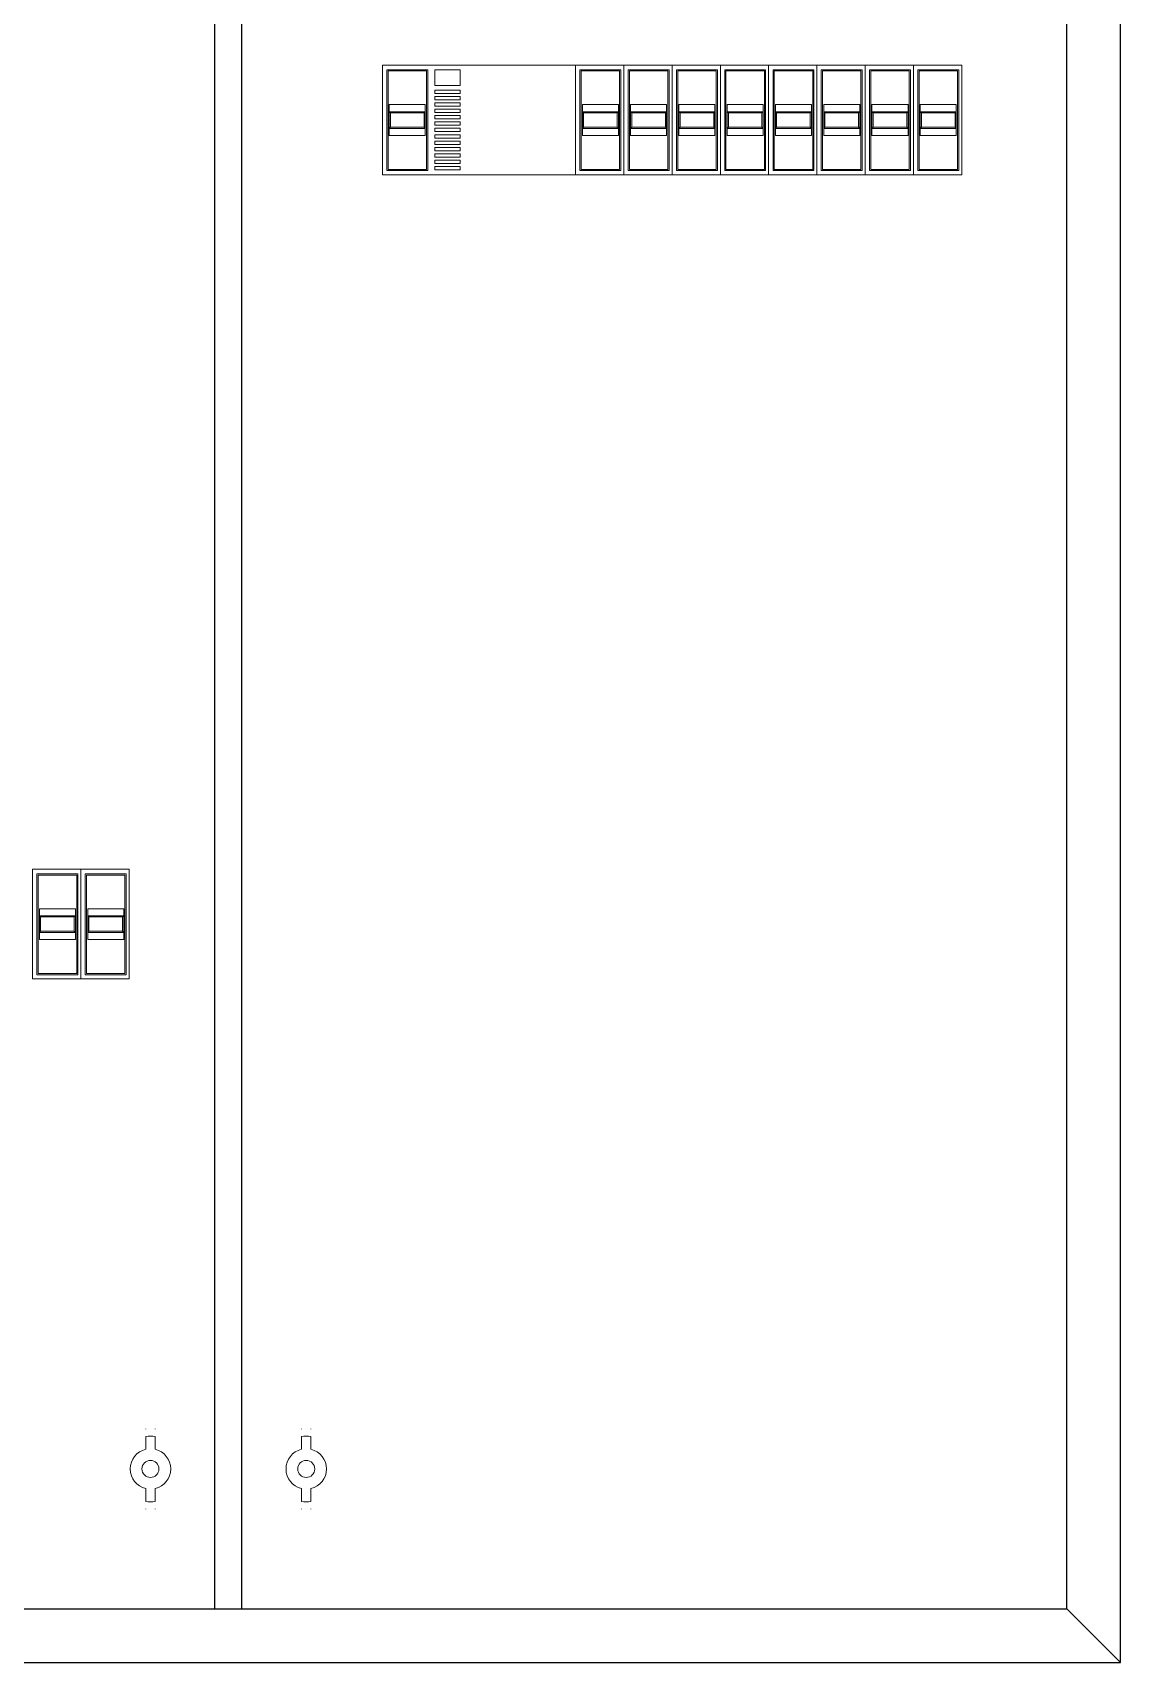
# Model space of a CAD drawing. Header units: millimetres. Extents: x 2046 to 14753, y 2361 to 29276.
# Drawn here: x 10193 to 10233.6, y 4017.1 to 4077.9 of the extents above; entities that cross this region are included whole.
import ezdxf

# ---------------------------------------------------------------- set-up
doc = ezdxf.new("R2010")
doc.units = ezdxf.units.MM
doc.layers.add('MYKUVVET', color=1, linetype='Continuous')

msp = doc.modelspace()

# ---------------------------------------------------------------- linework, layer by layer
at = {"color": 30, "lineweight": 9}
for p, q in [((10206.094, 4076.711, 2.365), (10206.094, 4072.62, 2.365)), ((10213.294, 4076.711, 2.365), (10206.094, 4076.711, 2.365)), ((10213.294, 4072.62, 2.365), (10213.294, 4076.711, 2.365)), ((10227.694, 4076.711, 2.365), (10227.694, 4072.62, 2.365)), ((10206.258, 4076.537, 2.365), (10206.258, 4072.773, 2.365)), ((10207.782, 4076.537, 2.365), (10206.258, 4076.537, 2.365)), ((10206.303, 4076.492, 2.365), (10206.303, 4072.819, 2.365)), ((10207.737, 4076.492, 2.365), (10206.303, 4076.492, 2.365)), ((10207.737, 4072.819, 2.365), (10207.737, 4076.492, 2.365)), ((10207.782, 4072.773, 2.365), (10207.782, 4076.537, 2.365)), ((10208.042, 4076.537, 2.365), (10208.042, 4075.952, 2.365)), ((10208.989, 4076.537, 2.365), (10208.042, 4076.537, 2.365)), ((10208.989, 4075.952, 2.365), (10208.989, 4076.537, 2.365)), ((10213.458, 4076.537, 2.365), (10213.458, 4072.773, 2.365)), ((10214.982, 4076.537, 2.365), (10213.458, 4076.537, 2.365)), ((10213.503, 4076.492, 2.365), (10213.503, 4072.819, 2.365)), ((10214.937, 4076.492, 2.365), (10213.503, 4076.492, 2.365)), ((10214.937, 4072.819, 2.365), (10214.937, 4076.492, 2.365)), ((10214.982, 4072.773, 2.365), (10214.982, 4076.537, 2.365)), ((10215.258, 4076.537, 2.365), (10215.258, 4072.773, 2.365)), ((10216.782, 4076.537, 2.365), (10215.258, 4076.537, 2.365)), ((10215.303, 4076.492, 2.365), (10215.303, 4072.819, 2.365)), ((10216.737, 4076.492, 2.365), (10215.303, 4076.492, 2.365)), ((10216.737, 4072.819, 2.365), (10216.737, 4076.492, 2.365)), ((10216.782, 4072.773, 2.365), (10216.782, 4076.537, 2.365)), ((10217.058, 4076.537, 2.365), (10217.058, 4072.773, 2.365)), ((10218.582, 4076.537, 2.365), (10217.058, 4076.537, 2.365)), ((10217.103, 4076.492, 2.365), (10217.103, 4072.819, 2.365)), ((10218.537, 4076.492, 2.365), (10217.103, 4076.492, 2.365)), ((10218.537, 4072.819, 2.365), (10218.537, 4076.492, 2.365)), ((10218.582, 4072.773, 2.365), (10218.582, 4076.537, 2.365)), ((10218.858, 4076.537, 2.365), (10218.858, 4072.773, 2.365)), ((10220.382, 4076.537, 2.365), (10218.858, 4076.537, 2.365)), ((10218.903, 4076.492, 2.365), (10218.903, 4072.819, 2.365)), ((10220.337, 4076.492, 2.365), (10218.903, 4076.492, 2.365)), ((10220.337, 4072.819, 2.365), (10220.337, 4076.492, 2.365)), ((10220.382, 4072.773, 2.365), (10220.382, 4076.537, 2.365)), ((10220.658, 4076.537, 2.365), (10220.658, 4072.773, 2.365)), ((10222.182, 4076.537, 2.365), (10220.658, 4076.537, 2.365)), ((10220.703, 4076.492, 2.365), (10220.703, 4072.819, 2.365)), ((10222.137, 4076.492, 2.365), (10220.703, 4076.492, 2.365)), ((10222.137, 4072.819, 2.365), (10222.137, 4076.492, 2.365)), ((10222.182, 4072.773, 2.365), (10222.182, 4076.537, 2.365)), ((10222.458, 4076.537, 2.365), (10222.458, 4072.773, 2.365)), ((10223.982, 4076.537, 2.365), (10222.458, 4076.537, 2.365)), ((10222.503, 4076.492, 2.365), (10222.503, 4072.819, 2.365)), ((10223.937, 4076.492, 2.365), (10222.503, 4076.492, 2.365)), ((10223.937, 4072.819, 2.365), (10223.937, 4076.492, 2.365)), ((10223.982, 4072.773, 2.365), (10223.982, 4076.537, 2.365)), ((10224.258, 4076.537, 2.365), (10224.258, 4072.773, 2.365)), ((10225.782, 4076.537, 2.365), (10224.258, 4076.537, 2.365)), ((10224.303, 4076.492, 2.365), (10224.303, 4072.819, 2.365)), ((10225.737, 4076.492, 2.365), (10224.303, 4076.492, 2.365)), ((10225.737, 4072.819, 2.365), (10225.737, 4076.492, 2.365)), ((10225.782, 4072.773, 2.365), (10225.782, 4076.537, 2.365)), ((10226.058, 4076.537, 2.365), (10226.058, 4072.773, 2.365)), ((10227.582, 4076.537, 2.365), (10226.058, 4076.537, 2.365)), ((10226.103, 4076.492, 2.365), (10226.103, 4072.819, 2.365)), ((10227.537, 4076.492, 2.365), (10226.103, 4076.492, 2.365)), ((10227.537, 4072.819, 2.365), (10227.537, 4076.492, 2.365)), ((10227.582, 4072.773, 2.365), (10227.582, 4076.537, 2.365)), ((10208.042, 4075.952, 2.365), (10208.989, 4075.952, 2.365)), ((10208.042, 4075.775, 2.365), (10208.042, 4075.651, 2.365)), ((10208.989, 4075.775, 2.365), (10208.042, 4075.775, 2.365)), ((10208.042, 4075.651, 2.365), (10208.989, 4075.651, 2.365)), ((10208.042, 4075.538, 2.365), (10208.042, 4075.413, 2.365)), ((10208.989, 4075.538, 2.365), (10208.042, 4075.538, 2.365)), ((10208.989, 4075.651, 2.365), (10208.989, 4075.775, 2.365)), ((10208.989, 4075.413, 2.365), (10208.989, 4075.538, 2.365)), ((10206.349, 4075.234, 2.365), (10206.349, 4074.088, 2.365)), ((10207.692, 4075.234, 2.365), (10206.349, 4075.234, 2.365)), ((10207.692, 4074.972, 2.365), (10206.349, 4074.972, 2.365)), ((10206.394, 4074.927, 2.365), (10206.349, 4074.972, 2.365)), ((10207.646, 4074.927, 2.365), (10206.394, 4074.927, 2.365)), ((10206.394, 4074.395, 2.365), (10206.394, 4074.927, 2.365)), ((10207.646, 4074.927, 2.365), (10207.692, 4074.972, 2.365)), ((10207.646, 4074.395, 2.365), (10207.646, 4074.927, 2.365)), ((10207.692, 4074.088, 2.365), (10207.692, 4075.234, 2.365)), ((10208.042, 4075.413, 2.365), (10208.989, 4075.413, 2.365)), ((10208.042, 4075.301, 2.365), (10208.042, 4075.176, 2.365)), ((10208.989, 4075.301, 2.365), (10208.042, 4075.301, 2.365)), ((10208.042, 4075.176, 2.365), (10208.989, 4075.176, 2.365)), ((10208.042, 4075.063, 2.365), (10208.042, 4074.939, 2.365)), ((10208.989, 4075.063, 2.365), (10208.042, 4075.063, 2.365)), ((10208.042, 4074.939, 2.365), (10208.989, 4074.939, 2.365)), ((10208.989, 4075.176, 2.365), (10208.989, 4075.301, 2.365)), ((10208.989, 4074.939, 2.365), (10208.989, 4075.063, 2.365)), ((10213.549, 4075.234, 2.365), (10213.549, 4074.088, 2.365)), ((10214.892, 4075.234, 2.365), (10213.549, 4075.234, 2.365)), ((10214.892, 4074.972, 2.365), (10213.549, 4074.972, 2.365)), ((10213.594, 4074.927, 2.365), (10213.549, 4074.972, 2.365)), ((10214.846, 4074.927, 2.365), (10213.594, 4074.927, 2.365)), ((10213.594, 4074.395, 2.365), (10213.594, 4074.927, 2.365)), ((10214.846, 4074.927, 2.365), (10214.892, 4074.972, 2.365)), ((10214.846, 4074.395, 2.365), (10214.846, 4074.927, 2.365)), ((10214.892, 4074.088, 2.365), (10214.892, 4075.234, 2.365)), ((10215.349, 4075.234, 2.365), (10215.349, 4074.088, 2.365)), ((10216.692, 4075.234, 2.365), (10215.349, 4075.234, 2.365)), ((10216.692, 4074.972, 2.365), (10215.349, 4074.972, 2.365)), ((10215.394, 4074.927, 2.365), (10215.349, 4074.972, 2.365)), ((10216.646, 4074.927, 2.365), (10215.394, 4074.927, 2.365)), ((10215.394, 4074.395, 2.365), (10215.394, 4074.927, 2.365)), ((10216.646, 4074.927, 2.365), (10216.692, 4074.972, 2.365)), ((10216.646, 4074.395, 2.365), (10216.646, 4074.927, 2.365)), ((10216.692, 4074.088, 2.365), (10216.692, 4075.234, 2.365)), ((10217.149, 4075.234, 2.365), (10217.149, 4074.088, 2.365)), ((10218.492, 4075.234, 2.365), (10217.149, 4075.234, 2.365)), ((10218.492, 4074.972, 2.365), (10217.149, 4074.972, 2.365)), ((10217.194, 4074.927, 2.365), (10217.149, 4074.972, 2.365)), ((10218.446, 4074.927, 2.365), (10217.194, 4074.927, 2.365)), ((10217.194, 4074.395, 2.365), (10217.194, 4074.927, 2.365)), ((10218.446, 4074.927, 2.365), (10218.492, 4074.972, 2.365)), ((10218.446, 4074.395, 2.365), (10218.446, 4074.927, 2.365)), ((10218.492, 4074.088, 2.365), (10218.492, 4075.234, 2.365)), ((10218.949, 4075.234, 2.365), (10218.949, 4074.088, 2.365)), ((10220.292, 4075.234, 2.365), (10218.949, 4075.234, 2.365)), ((10220.292, 4074.972, 2.365), (10218.949, 4074.972, 2.365)), ((10218.994, 4074.927, 2.365), (10218.949, 4074.972, 2.365)), ((10220.246, 4074.927, 2.365), (10218.994, 4074.927, 2.365)), ((10218.994, 4074.395, 2.365), (10218.994, 4074.927, 2.365)), ((10220.246, 4074.927, 2.365), (10220.292, 4074.972, 2.365)), ((10220.246, 4074.395, 2.365), (10220.246, 4074.927, 2.365)), ((10220.292, 4074.088, 2.365), (10220.292, 4075.234, 2.365)), ((10220.749, 4075.234, 2.365), (10220.749, 4074.088, 2.365)), ((10222.092, 4075.234, 2.365), (10220.749, 4075.234, 2.365)), ((10222.092, 4074.972, 2.365), (10220.749, 4074.972, 2.365)), ((10220.794, 4074.927, 2.365), (10220.749, 4074.972, 2.365)), ((10222.046, 4074.927, 2.365), (10220.794, 4074.927, 2.365)), ((10220.794, 4074.395, 2.365), (10220.794, 4074.927, 2.365)), ((10222.046, 4074.927, 2.365), (10222.092, 4074.972, 2.365)), ((10222.046, 4074.395, 2.365), (10222.046, 4074.927, 2.365)), ((10222.092, 4074.088, 2.365), (10222.092, 4075.234, 2.365)), ((10222.549, 4075.234, 2.365), (10222.549, 4074.088, 2.365)), ((10223.892, 4075.234, 2.365), (10222.549, 4075.234, 2.365)), ((10223.892, 4074.972, 2.365), (10222.549, 4074.972, 2.365)), ((10222.594, 4074.927, 2.365), (10222.549, 4074.972, 2.365)), ((10223.846, 4074.927, 2.365), (10222.594, 4074.927, 2.365)), ((10222.594, 4074.395, 2.365), (10222.594, 4074.927, 2.365)), ((10223.846, 4074.927, 2.365), (10223.892, 4074.972, 2.365)), ((10223.846, 4074.395, 2.365), (10223.846, 4074.927, 2.365)), ((10223.892, 4074.088, 2.365), (10223.892, 4075.234, 2.365)), ((10224.349, 4075.234, 2.365), (10224.349, 4074.088, 2.365)), ((10225.692, 4075.234, 2.365), (10224.349, 4075.234, 2.365)), ((10225.692, 4074.972, 2.365), (10224.349, 4074.972, 2.365)), ((10224.394, 4074.927, 2.365), (10224.349, 4074.972, 2.365)), ((10225.646, 4074.927, 2.365), (10224.394, 4074.927, 2.365)), ((10224.394, 4074.395, 2.365), (10224.394, 4074.927, 2.365)), ((10225.646, 4074.927, 2.365), (10225.692, 4074.972, 2.365)), ((10225.646, 4074.395, 2.365), (10225.646, 4074.927, 2.365)), ((10225.692, 4074.088, 2.365), (10225.692, 4075.234, 2.365)), ((10226.149, 4075.234, 2.365), (10226.149, 4074.088, 2.365)), ((10227.492, 4075.234, 2.365), (10226.149, 4075.234, 2.365)), ((10227.492, 4074.972, 2.365), (10226.149, 4074.972, 2.365)), ((10226.194, 4074.927, 2.365), (10226.149, 4074.972, 2.365)), ((10227.446, 4074.927, 2.365), (10226.194, 4074.927, 2.365)), ((10226.194, 4074.395, 2.365), (10226.194, 4074.927, 2.365)), ((10227.446, 4074.927, 2.365), (10227.492, 4074.972, 2.365)), ((10227.446, 4074.395, 2.365), (10227.446, 4074.927, 2.365)), ((10227.492, 4074.088, 2.365), (10227.492, 4075.234, 2.365)), ((10206.394, 4074.395, 2.365), (10206.349, 4074.349, 2.365)), ((10207.692, 4074.349, 2.365), (10206.349, 4074.349, 2.365)), ((10207.646, 4074.395, 2.365), (10206.394, 4074.395, 2.365)), ((10207.646, 4074.395, 2.365), (10207.692, 4074.349, 2.365)), ((10208.042, 4074.826, 2.365), (10208.042, 4074.701, 2.365)), ((10208.989, 4074.826, 2.365), (10208.042, 4074.826, 2.365)), ((10208.042, 4074.701, 2.365), (10208.989, 4074.701, 2.365)), ((10208.042, 4074.589, 2.365), (10208.042, 4074.464, 2.365)), ((10208.989, 4074.589, 2.365), (10208.042, 4074.589, 2.365)), ((10208.042, 4074.464, 2.365), (10208.989, 4074.464, 2.365)), ((10208.042, 4074.352, 2.365), (10208.042, 4074.227, 2.365)), ((10208.989, 4074.352, 2.365), (10208.042, 4074.352, 2.365)), ((10208.042, 4074.227, 2.365), (10208.989, 4074.227, 2.365)), ((10208.989, 4074.701, 2.365), (10208.989, 4074.826, 2.365)), ((10208.989, 4074.464, 2.365), (10208.989, 4074.589, 2.365)), ((10208.989, 4074.227, 2.365), (10208.989, 4074.352, 2.365)), ((10213.594, 4074.395, 2.365), (10213.549, 4074.349, 2.365)), ((10214.892, 4074.349, 2.365), (10213.549, 4074.349, 2.365)), ((10214.846, 4074.395, 2.365), (10213.594, 4074.395, 2.365)), ((10214.846, 4074.395, 2.365), (10214.892, 4074.349, 2.365)), ((10215.394, 4074.395, 2.365), (10215.349, 4074.349, 2.365)), ((10216.692, 4074.349, 2.365), (10215.349, 4074.349, 2.365)), ((10216.646, 4074.395, 2.365), (10215.394, 4074.395, 2.365)), ((10216.646, 4074.395, 2.365), (10216.692, 4074.349, 2.365)), ((10217.194, 4074.395, 2.365), (10217.149, 4074.349, 2.365)), ((10218.492, 4074.349, 2.365), (10217.149, 4074.349, 2.365)), ((10218.446, 4074.395, 2.365), (10217.194, 4074.395, 2.365)), ((10218.446, 4074.395, 2.365), (10218.492, 4074.349, 2.365)), ((10218.994, 4074.395, 2.365), (10218.949, 4074.349, 2.365)), ((10220.292, 4074.349, 2.365), (10218.949, 4074.349, 2.365)), ((10220.246, 4074.395, 2.365), (10218.994, 4074.395, 2.365)), ((10220.246, 4074.395, 2.365), (10220.292, 4074.349, 2.365)), ((10220.794, 4074.395, 2.365), (10220.749, 4074.349, 2.365)), ((10222.092, 4074.349, 2.365), (10220.749, 4074.349, 2.365)), ((10222.046, 4074.395, 2.365), (10220.794, 4074.395, 2.365)), ((10222.046, 4074.395, 2.365), (10222.092, 4074.349, 2.365)), ((10222.594, 4074.395, 2.365), (10222.549, 4074.349, 2.365)), ((10223.892, 4074.349, 2.365), (10222.549, 4074.349, 2.365)), ((10223.846, 4074.395, 2.365), (10222.594, 4074.395, 2.365)), ((10223.846, 4074.395, 2.365), (10223.892, 4074.349, 2.365)), ((10224.394, 4074.395, 2.365), (10224.349, 4074.349, 2.365)), ((10225.692, 4074.349, 2.365), (10224.349, 4074.349, 2.365)), ((10225.646, 4074.395, 2.365), (10224.394, 4074.395, 2.365)), ((10225.646, 4074.395, 2.365), (10225.692, 4074.349, 2.365)), ((10226.194, 4074.395, 2.365), (10226.149, 4074.349, 2.365)), ((10227.492, 4074.349, 2.365), (10226.149, 4074.349, 2.365)), ((10227.446, 4074.395, 2.365), (10226.194, 4074.395, 2.365)), ((10227.446, 4074.395, 2.365), (10227.492, 4074.349, 2.365)), ((10206.349, 4074.088, 2.365), (10207.692, 4074.088, 2.365)), ((10208.042, 4074.114, 2.365), (10208.042, 4073.99, 2.365)), ((10208.989, 4074.114, 2.365), (10208.042, 4074.114, 2.365)), ((10208.042, 4073.99, 2.365), (10208.989, 4073.99, 2.365)), ((10208.042, 4073.877, 2.365), (10208.042, 4073.752, 2.365)), ((10208.989, 4073.877, 2.365), (10208.042, 4073.877, 2.365)), ((10208.042, 4073.752, 2.365), (10208.989, 4073.752, 2.365)), ((10208.042, 4073.64, 2.365), (10208.042, 4073.515, 2.365)), ((10208.989, 4073.64, 2.365), (10208.042, 4073.64, 2.365)), ((10208.989, 4073.99, 2.365), (10208.989, 4074.114, 2.365)), ((10208.989, 4073.752, 2.365), (10208.989, 4073.877, 2.365)), ((10208.989, 4073.515, 2.365), (10208.989, 4073.64, 2.365)), ((10213.549, 4074.088, 2.365), (10214.892, 4074.088, 2.365)), ((10215.349, 4074.088, 2.365), (10216.692, 4074.088, 2.365)), ((10217.149, 4074.088, 2.365), (10218.492, 4074.088, 2.365)), ((10218.949, 4074.088, 2.365), (10220.292, 4074.088, 2.365)), ((10220.749, 4074.088, 2.365), (10222.092, 4074.088, 2.365)), ((10222.549, 4074.088, 2.365), (10223.892, 4074.088, 2.365)), ((10224.349, 4074.088, 2.365), (10225.692, 4074.088, 2.365)), ((10226.149, 4074.088, 2.365), (10227.492, 4074.088, 2.365)), ((10208.042, 4073.515, 2.365), (10208.989, 4073.515, 2.365)), ((10208.042, 4073.402, 2.365), (10208.042, 4073.278, 2.365)), ((10208.989, 4073.402, 2.365), (10208.042, 4073.402, 2.365)), ((10208.042, 4073.278, 2.365), (10208.989, 4073.278, 2.365)), ((10208.042, 4073.165, 2.365), (10208.042, 4073.04, 2.365)), ((10208.989, 4073.165, 2.365), (10208.042, 4073.165, 2.365)), ((10208.042, 4073.04, 2.365), (10208.989, 4073.04, 2.365)), ((10208.989, 4073.278, 2.365), (10208.989, 4073.402, 2.365)), ((10208.989, 4073.04, 2.365), (10208.989, 4073.165, 2.365)), ((10206.094, 4072.62, 2.365), (10213.294, 4072.62, 2.365)), ((10206.258, 4072.773, 2.365), (10207.782, 4072.773, 2.365)), ((10206.303, 4072.819, 2.365), (10207.737, 4072.819, 2.365)), ((10208.042, 4072.928, 2.365), (10208.042, 4072.803, 2.365)), ((10208.989, 4072.928, 2.365), (10208.042, 4072.928, 2.365)), ((10208.042, 4072.803, 2.365), (10208.989, 4072.803, 2.365)), ((10208.989, 4072.803, 2.365), (10208.989, 4072.928, 2.365)), ((10213.458, 4072.773, 2.365), (10214.982, 4072.773, 2.365)), ((10213.503, 4072.819, 2.365), (10214.937, 4072.819, 2.365)), ((10215.258, 4072.773, 2.365), (10216.782, 4072.773, 2.365)), ((10215.303, 4072.819, 2.365), (10216.737, 4072.819, 2.365)), ((10217.058, 4072.773, 2.365), (10218.582, 4072.773, 2.365)), ((10217.103, 4072.819, 2.365), (10218.537, 4072.819, 2.365)), ((10218.858, 4072.773, 2.365), (10220.382, 4072.773, 2.365)), ((10218.903, 4072.819, 2.365), (10220.337, 4072.819, 2.365)), ((10220.658, 4072.773, 2.365), (10222.182, 4072.773, 2.365)), ((10220.703, 4072.819, 2.365), (10222.137, 4072.819, 2.365)), ((10222.458, 4072.773, 2.365), (10223.982, 4072.773, 2.365)), ((10222.503, 4072.819, 2.365), (10223.937, 4072.819, 2.365)), ((10224.258, 4072.773, 2.365), (10225.782, 4072.773, 2.365)), ((10224.303, 4072.819, 2.365), (10225.737, 4072.819, 2.365)), ((10226.058, 4072.773, 2.365), (10227.582, 4072.773, 2.365)), ((10226.103, 4072.819, 2.365), (10227.537, 4072.819, 2.365)), ((10193.212, 4046.537), (10193.212, 4042.773)), ((10194.737, 4046.537), (10193.212, 4046.537)), ((10193.258, 4046.492), (10193.258, 4042.819)), ((10194.692, 4046.492), (10193.258, 4046.492)), ((10194.692, 4042.819), (10194.692, 4046.492)), ((10194.737, 4042.773), (10194.737, 4046.537)), ((10195.012, 4046.537), (10195.012, 4042.773)), ((10196.537, 4046.537), (10195.012, 4046.537)), ((10195.058, 4046.492), (10195.058, 4042.819)), ((10196.492, 4046.492), (10195.058, 4046.492)), ((10196.492, 4042.819), (10196.492, 4046.492)), ((10196.537, 4042.773), (10196.537, 4046.537)), ((10196.649, 4046.711), (10196.649, 4042.62)), ((10193.303, 4045.234), (10193.303, 4044.088)), ((10194.646, 4045.234), (10193.303, 4045.234)), ((10194.646, 4044.088), (10194.646, 4045.234)), ((10195.103, 4045.234), (10195.103, 4044.088)), ((10196.446, 4045.234), (10195.103, 4045.234)), ((10196.446, 4044.088), (10196.446, 4045.234)), ((10194.646, 4044.972), (10193.303, 4044.972)), ((10193.349, 4044.927), (10193.303, 4044.972)), ((10194.601, 4044.927), (10193.349, 4044.927)), ((10193.349, 4044.395), (10193.349, 4044.927)), ((10194.601, 4044.927), (10194.646, 4044.972)), ((10194.601, 4044.395), (10194.601, 4044.927)), ((10196.446, 4044.972), (10195.103, 4044.972)), ((10195.149, 4044.927), (10195.103, 4044.972)), ((10196.401, 4044.927), (10195.149, 4044.927)), ((10195.149, 4044.395), (10195.149, 4044.927)), ((10196.401, 4044.927), (10196.446, 4044.972)), ((10196.401, 4044.395), (10196.401, 4044.927)), ((10193.349, 4044.395), (10193.303, 4044.349)), ((10194.646, 4044.349), (10193.303, 4044.349)), ((10193.303, 4044.088), (10194.646, 4044.088)), ((10194.601, 4044.395), (10193.349, 4044.395)), ((10194.601, 4044.395), (10194.646, 4044.349)), ((10195.149, 4044.395), (10195.103, 4044.349)), ((10196.446, 4044.349), (10195.103, 4044.349)), ((10195.103, 4044.088), (10196.446, 4044.088)), ((10196.401, 4044.395), (10195.149, 4044.395)), ((10196.401, 4044.395), (10196.446, 4044.349)), ((10193.212, 4042.773), (10194.737, 4042.773)), ((10193.258, 4042.819), (10194.692, 4042.819)), ((10195.012, 4042.773), (10196.537, 4042.773)), ((10195.058, 4042.819), (10196.492, 4042.819))]:
    msp.add_line(p, q, dxfattribs=at)
at = {"color": 8, "lineweight": 9}
for p, q in [((10206.094, 4076.711, 2.365), (10206.094, 4072.62, 2.365)), ((10213.294, 4072.62, 2.365), (10213.294, 4076.711, 2.365)), ((10213.294, 4076.711, 2.365), (10213.294, 4072.62, 2.365)), ((10215.094, 4076.711, 2.365), (10213.294, 4076.711, 2.365)), ((10213.294, 4076.711, 2.365), (10213.294, 4072.62, 2.365)), ((10215.094, 4076.711, 2.365), (10215.094, 4072.62, 2.365)), ((10215.094, 4076.711, 2.365), (10215.094, 4072.62, 2.365)), ((10216.894, 4076.711, 2.365), (10215.094, 4076.711, 2.365)), ((10215.094, 4076.711, 2.365), (10215.094, 4072.62, 2.365)), ((10216.894, 4076.711, 2.365), (10216.894, 4072.62, 2.365)), ((10216.894, 4076.711, 2.365), (10216.894, 4072.62, 2.365)), ((10218.694, 4076.711, 2.365), (10216.894, 4076.711, 2.365)), ((10216.894, 4076.711, 2.365), (10216.894, 4072.62, 2.365)), ((10218.694, 4076.711, 2.365), (10218.694, 4072.62, 2.365)), ((10218.694, 4076.711, 2.365), (10218.694, 4072.62, 2.365)), ((10220.494, 4076.711, 2.365), (10218.694, 4076.711, 2.365)), ((10218.694, 4076.711, 2.365), (10218.694, 4072.62, 2.365)), ((10220.494, 4076.711, 2.365), (10220.494, 4072.62, 2.365)), ((10220.494, 4076.711, 2.365), (10220.494, 4072.62, 2.365)), ((10222.294, 4076.711, 2.365), (10220.494, 4076.711, 2.365)), ((10220.494, 4076.711, 2.365), (10220.494, 4072.62, 2.365)), ((10222.294, 4076.711, 2.365), (10222.294, 4072.62, 2.365)), ((10222.294, 4076.711, 2.365), (10222.294, 4072.62, 2.365)), ((10224.094, 4076.711, 2.365), (10222.294, 4076.711, 2.365)), ((10222.294, 4076.711, 2.365), (10222.294, 4072.62, 2.365)), ((10224.094, 4076.711, 2.365), (10224.094, 4072.62, 2.365)), ((10224.094, 4076.711, 2.365), (10224.094, 4072.62, 2.365)), ((10225.894, 4076.711, 2.365), (10224.094, 4076.711, 2.365)), ((10224.094, 4076.711, 2.365), (10224.094, 4072.62, 2.365)), ((10225.894, 4076.711, 2.365), (10225.894, 4072.62, 2.365)), ((10227.694, 4076.711, 2.365), (10225.894, 4076.711, 2.365)), ((10225.894, 4076.711, 2.365), (10225.894, 4072.62, 2.365)), ((10227.694, 4076.711, 2.365), (10227.694, 4072.62, 2.365)), ((10213.294, 4072.62, 2.365), (10215.094, 4072.62, 2.365)), ((10215.094, 4072.62, 2.365), (10216.894, 4072.62, 2.365)), ((10216.894, 4072.62, 2.365), (10218.694, 4072.62, 2.365)), ((10218.694, 4072.62, 2.365), (10220.494, 4072.62, 2.365)), ((10220.494, 4072.62, 2.365), (10222.294, 4072.62, 2.365)), ((10222.294, 4072.62, 2.365), (10224.094, 4072.62, 2.365)), ((10224.094, 4072.62, 2.365), (10225.894, 4072.62, 2.365)), ((10225.894, 4072.62, 2.365), (10227.694, 4072.62, 2.365)), ((10193.049, 4046.711), (10193.049, 4042.62)), ((10193.049, 4046.711), (10193.049, 4042.62)), ((10194.849, 4046.711), (10193.049, 4046.711)), ((10193.049, 4046.711), (10193.049, 4042.62)), ((10194.849, 4046.711), (10194.849, 4042.62)), ((10196.649, 4046.711), (10194.849, 4046.711)), ((10194.849, 4046.711), (10194.849, 4042.62)), ((10196.649, 4046.711), (10196.649, 4042.62)), ((10193.049, 4042.62), (10194.849, 4042.62)), ((10194.849, 4042.62), (10196.649, 4042.62))]:
    msp.add_line(p, q, dxfattribs=at)
at = {"color": 7, "lineweight": 9}
for p, q in [((10197.27, 4025.821), (10197.27, 4025.831)), ((10197.616, 4025.821), (10197.616, 4025.831)), ((10203.08, 4025.821), (10203.08, 4025.831)), ((10203.426, 4025.821), (10203.426, 4025.831)), ((10197.27, 4025.066), (10197.27, 4025.543)), ((10197.616, 4025.066), (10197.616, 4025.543)), ((10203.08, 4025.066), (10203.08, 4025.543)), ((10203.426, 4025.066), (10203.426, 4025.543)), ((10197.27, 4023.119), (10197.27, 4023.596)), ((10197.616, 4023.119), (10197.616, 4023.596)), ((10203.08, 4023.119), (10203.08, 4023.596)), ((10203.426, 4023.119), (10203.426, 4023.596)), ((10197.27, 4022.831), (10197.27, 4022.841)), ((10197.616, 4022.831), (10197.616, 4022.841)), ((10203.08, 4022.831), (10203.08, 4022.841)), ((10203.426, 4022.831), (10203.426, 4022.841))]:
    msp.add_line(p, q, dxfattribs=at)
for centre in [(10197.443, 4024.331), (10203.253, 4024.331)]:
    msp.add_circle(centre, 0.318, dxfattribs=at)
for centre, radius, start, end in [((10197.443, 4024.331), 0.755, 103.23504, 256.76496), ((10197.443, 4024.331), 1.224, 81.87962, 98.12038), ((10197.443, 4024.331), 0.755, 283.23504, 76.76496), ((10203.253, 4024.331), 0.755, 103.23504, 256.76496), ((10203.253, 4024.331), 1.224, 81.87962, 98.12038), ((10203.253, 4024.331), 0.755, 283.23504, 76.76496), ((10197.443, 4024.331), 1.224, 261.87962, 278.12038), ((10203.253, 4024.331), 1.224, 261.87962, 278.12038)]:
    msp.add_arc(centre, radius, start, end, dxfattribs=at)
at = {"layer": 'MYKUVVET', "color": 8}
for p, q in [((10199.848, 4019.113), (10199.848, 4115.113)), ((10200.848, 4019.113), (10200.848, 4115.113)), ((10233.611, 4017.113), (10231.611, 4019.113))]:
    msp.add_line(p, q, dxfattribs=at)
for points in [[(10143.611, 4017.113), (10233.611, 4017.113), (10233.611, 4117.113), (10143.611, 4117.113)], [(10145.611, 4019.113), (10231.611, 4019.113), (10231.611, 4115.113), (10145.611, 4115.113)]]:
    msp.add_lwpolyline(points, close=True, dxfattribs=at)

doc.saveas('drawing.dxf')
